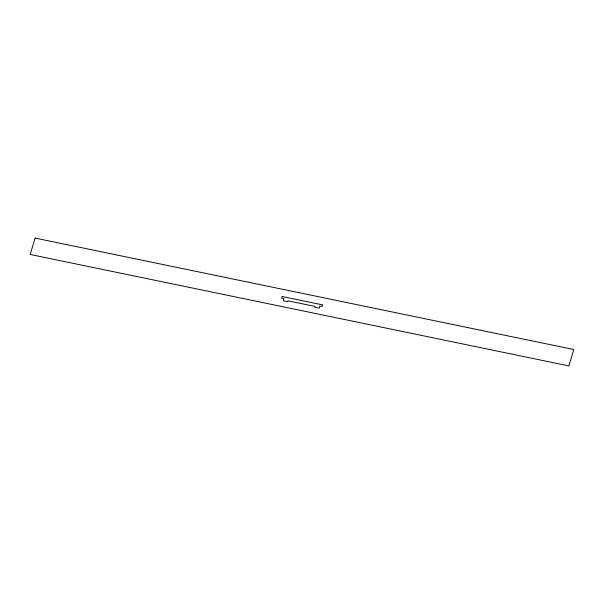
<?xml version="1.0" encoding="UTF-8"?>
<svg xmlns="http://www.w3.org/2000/svg" width="604" height="604" viewBox="0 0 604 604"><rect width="100%" height="100%" fill="white"/><g stroke="black" fill="none" stroke-linecap="round" stroke-linejoin="round"><path stroke-width="0.91" d="M35.115 238.089L30.2 254.473L568.885 365.911L573.8 349.527L35.115 238.089M282.196 296.511L281.698 298.149L283.948 298.61L283.306 300.747L287.798 301.675L288.04 300.852L314.978 306.424L314.729 307.247L319.222 308.176L319.856 306.039L322.106 306.507L322.596 304.869L282.196 296.511"/></g></svg>
